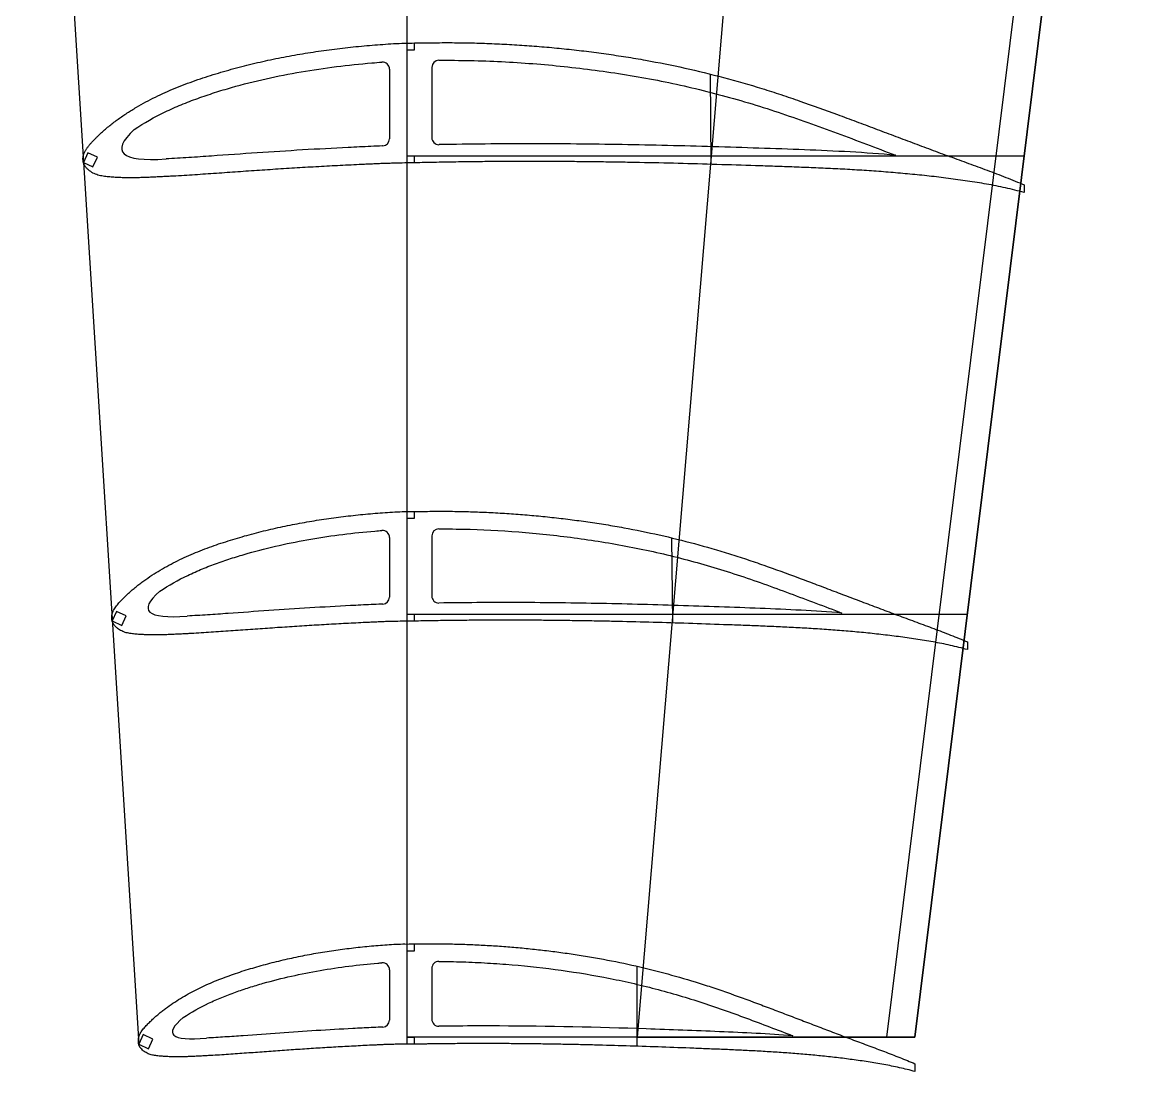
# Model space of a CAD drawing. Header units: millimetres. Extents: x -11497 to 404, y -3854 to 414.
# Drawn here: x -3171 to -2852.5, y -1656.2 to -1358.6 of the extents above; entities that cross this region are included whole.
import ezdxf

# ---------------------------------------------------------------- set-up
doc = ezdxf.new("R2010")
doc.units = ezdxf.units.MM
doc.layers.add('7', color=1, linetype='Continuous')
doc.layers.add('剖面线层', color=2, linetype='Continuous', lineweight=25)
doc.layers.add('细线层', color=4, linetype='Continuous', lineweight=25)

msp = doc.modelspace()

# ---------------------------------------------------------------- linework, layer by layer
for p, q in [((-3061.8029, -1366.4088), (-3061.8029, -1364.4244)), ((-3059.8029, -1364.4088), (-3059.8029, -1366.4088)), ((-3059.8029, -1366.4088), (-3061.8029, -1366.4088)), ((-3066.8029, -1371.8251), (-3066.8029, -1391.6154)), ((-3054.8029, -1371.3198), (-3054.8029, -1391.2538)), ((-3061.8029, -1398.4381), (-3061.8029, -1396.4381)), ((-3061.8029, -1396.4381), (-3059.8029, -1396.4381)), ((-3059.8029, -1396.4381), (-3059.8029, -1398.3975)), ((-3061.8029, -1499.3194), (-3061.8029, -1497.3365)), ((-3059.8029, -1499.3194), (-3061.8029, -1499.3194)), ((-3059.8029, -1497.3194), (-3059.8029, -1499.3194)), ((-3066.8029, -1504.6911), (-3066.8029, -1521.5965)), ((-3054.8029, -1504.253), (-3054.8029, -1521.2971)), ((-3061.8029, -1528.4381), (-3061.8029, -1526.4381)), ((-3061.8029, -1526.4381), (-3059.8029, -1526.4381)), ((-3059.8029, -1526.4381), (-3059.8029, -1528.4041)), ((-3061.8029, -1622.0069), (-3061.8029, -1620.0247)), ((-3059.8029, -1620.0069), (-3059.8029, -1622.0069)), ((-3059.8029, -1622.0069), (-3061.8029, -1622.0069)), ((-3054.8029, -1626.9693), (-3054.8029, -1641.3419)), ((-3066.8029, -1627.3394), (-3066.8029, -1641.5822)), ((-3061.8029, -1648.4381), (-3061.8029, -1646.4381)), ((-3061.8029, -1646.4381), (-3059.8029, -1646.4381)), ((-3059.8029, -1646.4381), (-3059.8029, -1648.4124))]:
    msp.add_line(p, q)
at = {"color": 7, "linetype": 'Continuous', "lineweight": 25}
for p, q in [((-3139.2638, -1388.9527), (-3139.2637, -1388.9529)), ((-3152.4186, -1395.5515), (-3153.6865, -1398.2704)), ((-3149.6997, -1396.8194), (-3152.4186, -1395.5515)), ((-3150.9676, -1399.5383), (-3149.6997, -1396.8194)), ((-3153.6865, -1398.2704), (-3150.9676, -1399.5383)), ((-2886.6608, -1404.6663), (-2886.6586, -1406.8509)), ((-3132.0121, -1519.9558), (-3132.0119, -1519.956)), ((-3144.2451, -1525.6478), (-3145.513, -1528.3667)), ((-3145.513, -1528.3667), (-3142.794, -1529.6346)), ((-3141.5262, -1526.9157), (-3144.2451, -1525.6478)), ((-3142.794, -1529.6346), (-3141.5262, -1526.9157)), ((-2902.795, -1534.3202), (-2902.7921, -1536.5156)), ((-3125.3175, -1640.8817), (-3125.3171, -1640.882)), ((-3136.6994, -1645.7366), (-3137.9673, -1648.4555)), ((-3133.9805, -1647.0044), (-3136.6994, -1645.7366)), ((-3137.9673, -1648.4555), (-3135.2483, -1649.7234)), ((-3135.2483, -1649.7234), (-3133.9805, -1647.0044)), ((-3118.7016, -1646.7137), (-3118.7032, -1646.7138)), ((-2917.6899, -1654.0007), (-2917.6864, -1656.2061))]:
    msp.add_line(p, q, dxfattribs=at)
for centre, start, end in [((-3052.8029, -1371.3198), 90.458323, 180), ((-3068.8029, -1371.8251), 0, 94.349868), ((-3068.8029, -1391.6154), 272.117061, 0), ((-3052.8029, -1391.2538), 180, 271.122232), ((-3068.8029, -1504.6911), 0, 94.496354), ((-3052.8029, -1504.253), 90.096453, 180), ((-3068.8029, -1521.5965), 272.302083, 360), ((-3052.8029, -1521.2971), 180, 270.923656), ((-3068.8029, -1627.3394), 0, 94.699744), ((-3052.8029, -1626.9693), 89.686792, 180), ((-3068.8029, -1641.5822), 272.593728, 360), ((-3052.8029, -1641.3419), 180, 270.708374)]:
    msp.add_arc(centre, 2, start, end)
for points, knots in [([(-2886.6586, -1406.8509), (-2887.5345, -1406.5914), (-2889.305, -1406.1379), (-2891.9713, -1405.5029), (-2894.6545, -1404.9409), (-2897.3488, -1404.435), (-2900.0523, -1403.9799), (-2902.7622, -1403.5649), (-2905.4769, -1403.1804), (-2908.1951, -1402.821), (-2910.9165, -1402.4848), (-2914.5486, -1402.0654), (-2919.0953, -1401.5961), (-2924.5596, -1401.1141), (-2930.0301, -1400.7017), (-2935.5056, -1400.3563), (-2940.9847, -1400.0661), (-2946.4662, -1399.8206), (-2951.9494, -1399.6078), (-2957.4336, -1399.4151), (-2964.7464, -1399.1719), (-2973.8882, -1398.8797), (-2984.8597, -1398.5715), (-2994.0034, -1398.3648), (-3001.3186, -1398.2338), (-3006.805, -1398.1525), (-3012.2913, -1398.0881), (-3017.7775, -1398.0442), (-3023.2632, -1398.0174), (-3028.7486, -1398.0113), (-3034.2334, -1398.0261), (-3039.7175, -1398.0652), (-3044.2869, -1398.1165), (-3047.9419, -1398.1692), (-3050.6828, -1398.2165), (-3052.9668, -1398.2583), (-3054.7938, -1398.2983), (-3056.6206, -1398.3347), (-3058.9038, -1398.381), (-3060.7306, -1398.4148), (-3062.6656, -1398.4569), (-3064.1979, -1398.4894), (-3066.2408, -1398.5387), (-3067.7728, -1398.5828), (-3069.3045, -1398.6395), (-3070.8355, -1398.7085), (-3072.3666, -1398.7771), (-3074.408, -1398.8664), (-3076.9591, -1398.9882), (-3080.0201, -1399.1399), (-3083.0806, -1399.298), (-3087.1604, -1399.5199), (-3091.2392, -1399.7544), (-3095.3169, -1400.0039), (-3098.3746, -1400.1967), (-3101.4319, -1400.3954), (-3104.4886, -1400.5998), (-3107.5449, -1400.8091), (-3110.6008, -1401.0223), (-3113.6565, -1401.2386), (-3116.712, -1401.4552), (-3119.7677, -1401.6681), (-3122.8239, -1401.872), (-3125.881, -1402.0622), (-3128.4294, -1402.2047), (-3130.4685, -1402.3113), (-3131.998, -1402.3881), (-3133.5276, -1402.4619), (-3135.0574, -1402.5311), (-3136.5876, -1402.5905), (-3138.1183, -1402.6365), (-3139.6496, -1402.6588), (-3141.181, -1402.6577), (-3142.712, -1402.6227), (-3144.2422, -1402.5596), (-3145.7699, -1402.4528), (-3147.2948, -1402.3128), (-3148.8129, -1402.1026), (-3150.0439, -1401.7471), (-3150.9668, -1401.308), (-3151.513, -1400.9774), (-3151.9245, -1400.6757), (-3152.3221, -1400.3558), (-3152.6891, -1400.0003), (-3152.9763, -1399.6587), (-3153.1307, -1399.4562), (-3153.2392, -1399.299), (-3153.3388, -1399.136), (-3153.4273, -1398.9666), (-3153.5062, -1398.7926), (-3153.5853, -1398.6195), (-3153.6547, -1398.4428), (-3153.7006, -1398.2584), (-3153.7362, -1398.0717), (-3153.7626, -1397.8827), (-3153.7812, -1397.6927), (-3153.7964, -1397.4382), (-3153.8013, -1397.1187), (-3153.7662, -1396.801), (-3153.7317, -1396.549), (-3153.6936, -1396.3617), (-3153.6448, -1396.1768), (-3153.5707, -1395.9331), (-3153.4594, -1395.6341), (-3153.2974, -1395.2874), (-3153.0578, -1394.8366), (-3152.7128, -1394.2994), (-3152.2555, -1393.6851), (-3151.7656, -1393.0964), (-3151.2533, -1392.5274), (-3150.7239, -1391.9743), (-3150.1861, -1391.4292), (-3149.4609, -1390.7108), (-3148.5337, -1389.8338), (-3147.3894, -1388.8159), (-3146.2102, -1387.8387), (-3145.0033, -1386.8961), (-3143.3603, -1385.6836), (-3141.2505, -1384.2463), (-3138.649, -1382.6289), (-3135.983, -1381.1202), (-3133.2598, -1379.7173), (-3130.485, -1378.4196), (-3127.6673, -1377.2179), (-3124.8176, -1376.0945), (-3121.9398, -1375.0448), (-3119.0392, -1374.0603), (-3116.1181, -1373.1378), (-3113.1794, -1372.273), (-3110.2261, -1371.4593), (-3107.2597, -1370.694), (-3104.2814, -1369.9765), (-3101.2919, -1369.3062), (-3097.2924, -1368.4747), (-3092.2702, -1367.5474), (-3087.223, -1366.7652), (-3083.1737, -1366.2194), (-3080.1313, -1365.8509), (-3077.0844, -1365.5203), (-3074.0338, -1365.2231), (-3070.979, -1364.9719), (-3067.9228, -1364.7358), (-3064.8642, -1364.5312), (-3062.823, -1364.4467), (-3061.8029, -1364.4244)], [0, 0, 0, 0, 0.00737426, 0.01474851, 0.02212277, 0.02949703, 0.03687129, 0.04424554, 0.0516198, 0.05899406, 0.06636831, 0.07374257, 0.08849108, 0.1032396, 0.11798811, 0.13273663, 0.14748514, 0.16223365, 0.17698217, 0.19173068, 0.2064792, 0.23597622, 0.26547325, 0.29497028, 0.3097188, 0.32446731, 0.33921582, 0.35396434, 0.36871285, 0.38346137, 0.39820988, 0.41295839, 0.42770691, 0.43508116, 0.44245542, 0.44982968, 0.45351681, 0.45720394, 0.46457819, 0.47195245, 0.47195245, 0.48020319, 0.48432856, 0.48845394, 0.49257931, 0.49670468, 0.50083005, 0.50495542, 0.51320616, 0.52145691, 0.52970765, 0.53795839, 0.55445988, 0.56271062, 0.57096137, 0.57921211, 0.58746285, 0.59571359, 0.60396434, 0.61221508, 0.62046582, 0.62871657, 0.63696731, 0.64521805, 0.6534688, 0.65759417, 0.66171954, 0.66584491, 0.66997028, 0.67409565, 0.67822102, 0.6823464, 0.68647177, 0.69059714, 0.69472251, 0.69884788, 0.70297325, 0.70709862, 0.711224, 0.71328668, 0.71534937, 0.71638071, 0.71741205, 0.71947474, 0.72050608, 0.72102175, 0.72153742, 0.7220531, 0.72256877, 0.72308444, 0.72360011, 0.72411578, 0.72463145, 0.72514712, 0.7256628, 0.72617847, 0.72669414, 0.72772548, 0.72875682, 0.7292725, 0.72978817, 0.73030384, 0.73081951, 0.73185085, 0.7328822, 0.73391354, 0.73597622, 0.73803891, 0.7401016, 0.74216428, 0.74422697, 0.74628965, 0.74835234, 0.75247771, 0.75660308, 0.76072845, 0.76485383, 0.7689792, 0.77722994, 0.78548068, 0.79373143, 0.80198217, 0.81023291, 0.81848365, 0.8267344, 0.83498514, 0.84323588, 0.85148663, 0.85973737, 0.86798811, 0.87623886, 0.8844896, 0.89274034, 0.90099108, 0.91749257, 0.93399406, 0.9422448, 0.95049554, 0.95874629, 0.96699703, 0.97524777, 0.98349851, 0.99174926, 1, 1, 1, 1]), ([(-3061.8029, -1364.4244), (-3060.8586, -1364.4184), (-3058.9702, -1364.4029), (-3056.1378, -1364.3647), (-3053.3054, -1364.3179), (-3050.4727, -1364.3081), (-3047.64, -1364.3176), (-3043.8633, -1364.3716), (-3040.0877, -1364.4734), (-3036.3138, -1364.6274), (-3032.5414, -1364.8128), (-3027.8294, -1365.1088), (-3022.1817, -1365.5589), (-3016.5426, -1366.107), (-3010.9134, -1366.7485), (-3005.2963, -1367.4872), (-2999.6928, -1368.3248), (-2992.2444, -1369.5853), (-2982.984, -1371.4401), (-2971.9751, -1374.1322), (-2962.8983, -1376.7412), (-2955.7035, -1379.0433), (-2948.549, -1381.4681), (-2941.4464, -1384.0408), (-2934.3674, -1386.6768), (-2929.0637, -1388.6686), (-2923.76, -1390.6604), (-2918.4558, -1392.6509), (-2913.1484, -1394.6329), (-2908.7214, -1396.2734), (-2905.1769, -1397.5778), (-2902.5164, -1398.5502), (-2899.8561, -1399.5234), (-2897.1983, -1400.5031), (-2894.5476, -1401.5021), (-2891.9047, -1402.5218), (-2889.275, -1403.575), (-2887.5279, -1404.2923), (-2886.6608, -1404.6663)], [0, 0, 0, 0, 0.015625, 0.03125, 0.046875, 0.0625, 0.078125, 0.09375, 0.125, 0.140625, 0.15625, 0.1875, 0.21875, 0.25, 0.28125, 0.3125, 0.34375, 0.375, 0.4375, 0.5, 0.5625, 0.59375, 0.625, 0.6875, 0.71875, 0.75, 0.78125, 0.8125, 0.84375, 0.875, 0.890625, 0.90625, 0.921875, 0.9375, 0.953125, 0.96875, 0.984375, 1, 1, 1, 1]), ([(-3052.8189, -1369.3199), (-3052.8161, -1369.3199), (-3052.8133, -1369.3198), (-3049.8373, -1369.2962), (-3046.8668, -1369.3173), (-3037.9636, -1369.5093), (-3032.0388, -1369.8067), (-3020.2095, -1370.724), (-3014.3049, -1371.3431), (-3005.4633, -1372.5161), (-3002.5183, -1372.948), (-2996.6358, -1373.9045), (-2993.7082, -1374.4277), (-2984.9681, -1376.1375), (-2979.1994, -1377.4685), (-2970.6301, -1379.7399), (-2967.7874, -1380.5421), (-2962.1291, -1382.2361), (-2959.3141, -1383.1293), (-2950.9035, -1385.9227), (-2945.3425, -1387.9367), (-2937.021, -1391.023), (-2934.2505, -1392.0627), (-2928.7099, -1394.1434), (-2925.9397, -1395.1842), (-2923.169, -1396.2235)], [0.062441146, 0.062441146, 0.062441146, 0.062441146, 0.0625, 0.0625, 0.125, 0.125, 0.25, 0.25, 0.375, 0.375, 0.4375, 0.4375, 0.5, 0.5, 0.625, 0.625, 0.6875, 0.6875, 0.75, 0.75, 0.875, 0.875, 0.9375, 0.9375, 1, 1, 1, 1]), ([(-3139.2637, -1388.9529), (-3136.4419, -1387.0599), (-3133.514, -1385.4078), (-3128.9895, -1383.2302), (-3127.4589, -1382.5552), (-3124.3646, -1381.2802), (-3122.8013, -1380.6794), (-3119.6468, -1379.5409), (-3118.0562, -1379.0021), (-3114.8508, -1377.9792), (-3113.2349, -1377.495), (-3108.3635, -1376.1135), (-3105.0955, -1375.2875), (-3098.5223, -1373.8092), (-3095.2169, -1373.1575), (-3088.572, -1372.0137), (-3085.2303, -1371.5212), (-3078.5384, -1370.685), (-3075.186, -1370.3373), (-3070.8699, -1369.9805), (-3069.9124, -1369.9037), (-3068.9546, -1369.8308)], [0, 0, 0, 0, 0.125, 0.125, 0.1875, 0.1875, 0.25, 0.25, 0.3125, 0.3125, 0.375, 0.375, 0.5, 0.5, 0.625, 0.625, 0.75, 0.75, 0.875, 0.875, 0.910623833, 0.910623833, 0.910623833, 0.910623833]), ([(-3068.729, -1393.6141), (-3068.7616, -1393.6153), (-3068.7942, -1393.6165), (-3069.9053, -1393.6582), (-3070.9833, -1393.709), (-3073.1395, -1393.8052), (-3074.2177, -1393.852), (-3076.3736, -1393.953), (-3077.4514, -1394.0056), (-3082.8404, -1394.2722), (-3087.1505, -1394.5058), (-3095.768, -1395.015), (-3100.0756, -1395.2904), (-3108.689, -1395.8713), (-3112.9946, -1396.1802), (-3119.4536, -1396.6335), (-3121.6068, -1396.7815), (-3125.9145, -1397.055), (-3128.0691, -1397.1783), (-3130.2244, -1397.2903)], [0.702652949, 0.702652949, 0.702652949, 0.702652949, 0.703125, 0.703125, 0.71875, 0.71875, 0.734375, 0.734375, 0.75, 0.75, 0.8125, 0.8125, 0.875, 0.875, 0.9375, 0.9375, 0.96875, 0.96875, 1, 1, 1, 1]), ([(-2923.169, -1396.2235), (-2927.4747, -1395.8613), (-2931.7832, -1395.5664), (-2940.4047, -1395.0797), (-2944.7176, -1394.8862), (-2953.3455, -1394.5489), (-2957.6604, -1394.4032), (-2966.2906, -1394.1187), (-2970.6059, -1393.9806), (-2983.5531, -1393.5973), (-2992.1865, -1393.3865), (-3009.4591, -1393.0997), (-3018.0953, -1393.0187), (-3035.3669, -1393.0082), (-3044.0023, -1393.0838), (-3052.6794, -1393.2517), (-3052.7216, -1393.2525), (-3052.7637, -1393.2534)], [0, 0, 0, 0, 0.0625, 0.0625, 0.125, 0.125, 0.1875, 0.1875, 0.25, 0.25, 0.375, 0.375, 0.5, 0.5, 0.625, 0.625, 0.625610156, 0.625610156, 0.625610156, 0.625610156]), ([(-2902.7921, -1536.5156), (-2903.5906, -1536.2838), (-2905.2014, -1535.869), (-2907.6279, -1535.2925), (-2910.0682, -1534.7781), (-2912.518, -1534.3133), (-2914.9754, -1533.8929), (-2917.4382, -1533.508), (-2919.905, -1533.1507), (-2922.3747, -1532.8167), (-2924.847, -1532.5041), (-2928.1463, -1532.1142), (-2932.2756, -1531.6774), (-2937.2373, -1531.2281), (-2942.2035, -1530.8419), (-2947.1734, -1530.516), (-2952.1456, -1530.2397), (-2957.1194, -1530.0034), (-2962.0941, -1529.7964), (-2967.0691, -1529.6079), (-2973.7026, -1529.3681), (-2981.9946, -1529.0803), (-2991.9462, -1528.7732), (-3000.241, -1528.5627), (-3006.8782, -1528.4251), (-3011.8567, -1528.3372), (-3016.8361, -1528.2645), (-3021.8162, -1528.2108), (-3026.7971, -1528.1721), (-3031.7789, -1528.1525), (-3036.7616, -1528.1514), (-3041.7452, -1528.1732), (-3045.8989, -1528.2077), (-3049.2223, -1528.246), (-3051.7151, -1528.281), (-3053.7926, -1528.315), (-3055.4547, -1528.3456), (-3057.1169, -1528.3686), (-3059.1947, -1528.3949), (-3060.8574, -1528.419), (-3062.6187, -1528.4547), (-3064.0136, -1528.476), (-3065.8735, -1528.5105), (-3067.2685, -1528.5449), (-3068.6631, -1528.5953), (-3070.0571, -1528.6611), (-3071.4512, -1528.7257), (-3073.3104, -1528.8078), (-3075.634, -1528.9221), (-3078.4223, -1529.0635), (-3081.2107, -1529.2103), (-3084.9283, -1529.4167), (-3088.6457, -1529.6347), (-3092.3628, -1529.8667), (-3095.1505, -1530.0456), (-3097.9381, -1530.2301), (-3100.7255, -1530.4196), (-3103.5129, -1530.6138), (-3106.3001, -1530.812), (-3109.0873, -1531.0125), (-3111.8747, -1531.2133), (-3114.6625, -1531.4111), (-3117.451, -1531.6006), (-3120.2405, -1531.7775), (-3122.566, -1531.9099), (-3124.4269, -1532.0095), (-3125.8227, -1532.0813), (-3127.2187, -1532.1505), (-3128.6149, -1532.215), (-3130.0115, -1532.2706), (-3131.4086, -1532.3143), (-3132.8063, -1532.3348), (-3134.2042, -1532.3348), (-3135.6016, -1532.3026), (-3136.9985, -1532.2459), (-3138.3929, -1532.1472), (-3139.7851, -1532.0204), (-3141.17, -1531.8216), (-3142.2905, -1531.4845), (-3143.1268, -1531.071), (-3143.622, -1530.7635), (-3143.993, -1530.4817), (-3144.3518, -1530.1847), (-3144.6809, -1529.854), (-3144.9365, -1529.5366), (-3145.0723, -1529.3479), (-3145.1673, -1529.2016), (-3145.254, -1529.0503), (-3145.3309, -1528.8937), (-3145.3987, -1528.733), (-3145.464, -1528.5719), (-3145.5184, -1528.4073), (-3145.5512, -1528.2369), (-3145.576, -1528.0651), (-3145.594, -1527.8918), (-3145.6059, -1527.7179), (-3145.6156, -1527.4853), (-3145.6211, -1527.1938), (-3145.5908, -1526.9036), (-3145.5669, -1526.6727), (-3145.5366, -1526.5008), (-3145.4955, -1526.3311), (-3145.4327, -1526.1071), (-3145.3368, -1525.8321), (-3145.1928, -1525.5137), (-3144.9799, -1525.0992), (-3144.6693, -1524.6059), (-3144.256, -1524.042), (-3143.8119, -1523.5021), (-3143.3463, -1522.9806), (-3142.8642, -1522.4745), (-3142.3747, -1521.9756), (-3141.7138, -1521.3186), (-3140.8691, -1520.5163), (-3139.8266, -1519.5845), (-3138.7516, -1518.6908), (-3137.6516, -1517.8281), (-3136.1536, -1516.7187), (-3134.2293, -1515.4043), (-3131.857, -1513.9241), (-3129.4247, -1512.545), (-3126.9407, -1511.2613), (-3124.409, -1510.075), (-3121.8383, -1508.9763), (-3119.2388, -1507.9482), (-3116.6132, -1506.9892), (-3113.9673, -1506.0883), (-3111.3025, -1505.2451), (-3108.6221, -1504.4541), (-3105.9284, -1503.7101), (-3103.2231, -1503.0102), (-3100.507, -1502.354), (-3097.7811, -1501.7412), (-3094.1345, -1500.9807), (-3089.5562, -1500.1331), (-3084.9563, -1499.4174), (-3081.2665, -1498.9181), (-3078.4946, -1498.5813), (-3075.7192, -1498.2783), (-3072.9406, -1498.007), (-3070.1589, -1497.7754), (-3067.3762, -1497.5584), (-3064.5907, -1497.3856), (-3062.7316, -1497.3365), (-3061.8029, -1497.3365)], [0, 0, 0, 0, 0.00737426, 0.01474851, 0.02212277, 0.02949703, 0.03687129, 0.04424554, 0.0516198, 0.05899406, 0.06636831, 0.07374257, 0.08849108, 0.1032396, 0.11798811, 0.13273663, 0.14748514, 0.16223365, 0.17698217, 0.19173068, 0.2064792, 0.23597622, 0.26547325, 0.29497028, 0.3097188, 0.32446731, 0.33921582, 0.35396434, 0.36871285, 0.38346137, 0.39820988, 0.41295839, 0.42770691, 0.43508116, 0.44245542, 0.44982968, 0.45351681, 0.45720394, 0.46457819, 0.47195245, 0.47195245, 0.48020319, 0.48432856, 0.48845394, 0.49257931, 0.49670468, 0.50083005, 0.50495542, 0.51320616, 0.52145691, 0.52970765, 0.53795839, 0.55445988, 0.56271062, 0.57096137, 0.57921211, 0.58746285, 0.59571359, 0.60396434, 0.61221508, 0.62046582, 0.62871657, 0.63696731, 0.64521805, 0.6534688, 0.65759417, 0.66171954, 0.66584491, 0.66997028, 0.67409565, 0.67822102, 0.6823464, 0.68647177, 0.69059714, 0.69472251, 0.69884788, 0.70297325, 0.70709862, 0.711224, 0.71328668, 0.71534937, 0.71638071, 0.71741205, 0.71947474, 0.72050608, 0.72102175, 0.72153742, 0.7220531, 0.72256877, 0.72308444, 0.72360011, 0.72411578, 0.72463145, 0.72514712, 0.7256628, 0.72617847, 0.72669414, 0.72772548, 0.72875682, 0.7292725, 0.72978817, 0.73030384, 0.73081951, 0.73185085, 0.7328822, 0.73391354, 0.73597622, 0.73803891, 0.7401016, 0.74216428, 0.74422697, 0.74628965, 0.74835234, 0.75247771, 0.75660308, 0.76072845, 0.76485383, 0.7689792, 0.77722994, 0.78548068, 0.79373143, 0.80198217, 0.81023291, 0.81848365, 0.8267344, 0.83498514, 0.84323588, 0.85148663, 0.85973737, 0.86798811, 0.87623886, 0.8844896, 0.89274034, 0.90099108, 0.91749257, 0.93399406, 0.9422448, 0.95049554, 0.95874629, 0.96699703, 0.97524777, 0.98349851, 0.99174926, 1, 1, 1, 1]), ([(-3061.8029, -1497.3365), (-3060.9451, -1497.3283), (-3059.2296, -1497.3158), (-3056.6564, -1497.2895), (-3054.0833, -1497.2524), (-3051.5099, -1497.2521), (-3048.9366, -1497.2672), (-3045.5058, -1497.3272), (-3042.0762, -1497.4287), (-3038.6483, -1497.579), (-3035.2218, -1497.7571), (-3030.9419, -1498.0382), (-3025.8125, -1498.4615), (-3020.6912, -1498.9737), (-3015.5791, -1499.5712), (-3010.478, -1500.2563), (-3005.3897, -1501.0309), (-2998.6266, -1502.1951), (-2990.2186, -1503.903), (-2980.2243, -1506.3757), (-2971.9851, -1508.7681), (-2965.4546, -1510.8767), (-2958.9612, -1513.0974), (-2952.5154, -1515.4524), (-2946.091, -1517.8644), (-2941.2779, -1519.687), (-2936.4648, -1521.5097), (-2931.651, -1523.3307), (-2926.8347, -1525.145), (-2922.8174, -1526.647), (-2919.6011, -1527.8418), (-2917.1872, -1528.7334), (-2914.7731, -1529.6246), (-2912.3612, -1530.5216), (-2909.9554, -1531.4351), (-2907.5567, -1532.367), (-2905.1687, -1533.3263), (-2903.5831, -1533.9814), (-2902.795, -1534.3202)], [0, 0, 0, 0, 0.015625, 0.03125, 0.046875, 0.0625, 0.078125, 0.09375, 0.125, 0.140625, 0.15625, 0.1875, 0.21875, 0.25, 0.28125, 0.3125, 0.34375, 0.375, 0.4375, 0.5, 0.5625, 0.59375, 0.625, 0.6875, 0.71875, 0.75, 0.78125, 0.8125, 0.84375, 0.875, 0.890625, 0.90625, 0.921875, 0.9375, 0.953125, 0.96875, 0.984375, 1, 1, 1, 1]), ([(-3132.0119, -1519.956), (-3129.4547, -1518.2473), (-3126.8015, -1516.7551), (-3122.7006, -1514.7896), (-3121.3132, -1514.1804), (-3118.5094, -1513.0277), (-3117.0928, -1512.4844), (-3114.2342, -1511.4551), (-3112.793, -1510.9672), (-3109.8884, -1510.0416), (-3108.4238, -1509.6032), (-3104.0124, -1508.3524), (-3101.0529, -1507.6041), (-3095.0999, -1506.2644), (-3092.1063, -1505.6734), (-3086.0879, -1504.6355), (-3083.0615, -1504.1878), (-3077.0017, -1503.428), (-3073.966, -1503.112), (-3070.2698, -1502.8026), (-3069.6149, -1502.7488), (-3068.9597, -1502.6973)], [0, 0, 0, 0, 0.125, 0.125, 0.1875, 0.1875, 0.25, 0.25, 0.3125, 0.3125, 0.375, 0.375, 0.5, 0.5, 0.625, 0.625, 0.75, 0.75, 0.875, 0.875, 0.901916741, 0.901916741, 0.901916741, 0.901916741]), ([(-3052.8063, -1502.253), (-3051.8314, -1502.2514), (-3050.857, -1502.2555), (-3048.5626, -1502.2737), (-3047.2433, -1502.296), (-3040.6501, -1502.4495), (-3035.3874, -1502.7185), (-3024.8851, -1503.5382), (-3019.6453, -1504.0877), (-3009.1885, -1505.4661), (-3003.9716, -1506.2965), (-2996.1674, -1507.8005), (-2993.5702, -1508.3441), (-2988.4096, -1509.5141), (-2985.8428, -1510.1409), (-2980.7351, -1511.4744), (-2978.1941, -1512.1808), (-2973.1374, -1513.6718), (-2970.622, -1514.4574), (-2963.1108, -1516.9216), (-2958.1495, -1518.7069), (-2950.7321, -1521.4609), (-2948.2636, -1522.3909), (-2943.3284, -1524.2572), (-2940.8616, -1525.1924), (-2938.3943, -1526.1263)], [0.070694357, 0.070694357, 0.070694357, 0.070694357, 0.09375, 0.09375, 0.125, 0.125, 0.25, 0.25, 0.375, 0.375, 0.5, 0.5, 0.5625, 0.5625, 0.625, 0.625, 0.6875, 0.6875, 0.75, 0.75, 0.875, 0.875, 0.9375, 0.9375, 1, 1, 1, 1]), ([(-3068.7226, -1523.5949), (-3068.8621, -1523.6005), (-3069.0015, -1523.6063), (-3070.1085, -1523.6546), (-3071.0757, -1523.7021), (-3073.9781, -1523.8323), (-3075.9125, -1523.9281), (-3081.715, -1524.2248), (-3085.5823, -1524.4408), (-3093.3147, -1524.9106), (-3097.1798, -1525.1634), (-3104.9085, -1525.6953), (-3108.7719, -1525.9777), (-3114.5675, -1526.391), (-3116.4996, -1526.5259), (-3120.3649, -1526.7754), (-3122.2983, -1526.8877), (-3124.2323, -1526.9905)], [0.70087281, 0.70087281, 0.70087281, 0.70087281, 0.703125, 0.703125, 0.71875, 0.71875, 0.75, 0.75, 0.8125, 0.8125, 0.875, 0.875, 0.9375, 0.9375, 0.96875, 0.96875, 1, 1, 1, 1]), ([(-2938.3943, -1526.1263), (-2946.1246, -1525.5063), (-2953.8658, -1525.1236), (-2965.4828, -1524.6592), (-2969.3558, -1524.5199), (-2977.1021, -1524.2457), (-2980.9754, -1524.1136), (-2992.5969, -1523.7469), (-3000.3468, -1523.5454), (-3015.8506, -1523.2603), (-3023.6024, -1523.1739), (-3038.4931, -1523.1383), (-3045.6319, -1523.1817), (-3052.7707, -1523.2968)], [0, 0, 0, 0, 0.125, 0.125, 0.1875, 0.1875, 0.25, 0.25, 0.375, 0.375, 0.5, 0.5, 0.615117322, 0.615117322, 0.615117322, 0.615117322]), ([(-2917.6864, -1656.2061), (-2918.4134, -1655.9998), (-2919.8766, -1655.6206), (-2922.0818, -1655.0982), (-2924.2979, -1654.6276), (-2926.5219, -1654.2008), (-2928.7522, -1653.8124), (-2930.9869, -1653.4554), (-2933.2248, -1653.1231), (-2935.4651, -1652.8126), (-2937.7074, -1652.5217), (-2940.6994, -1652.1592), (-2944.4435, -1651.7523), (-2948.9411, -1651.3332), (-2953.4419, -1650.9712), (-2957.9449, -1650.6632), (-2962.4493, -1650.3999), (-2966.9542, -1650.1721), (-2971.4595, -1649.9705), (-2975.9646, -1649.7858), (-2981.9709, -1649.5492), (-2989.4783, -1649.2654), (-2998.4883, -1648.9593), (-3005.9994, -1648.7453), (-3012.0106, -1648.6017), (-3016.5204, -1648.5076), (-3021.0317, -1648.4272), (-3025.5447, -1648.3645), (-3030.0596, -1648.3148), (-3034.5765, -1648.2828), (-3039.0956, -1648.267), (-3043.6171, -1648.2727), (-3047.3871, -1648.2918), (-3050.4044, -1648.3168), (-3052.668, -1648.3405), (-3054.5549, -1648.3673), (-3056.0648, -1648.3891), (-3057.5751, -1648.3997), (-3059.4633, -1648.4076), (-3060.9746, -1648.4227), (-3062.5754, -1648.4525), (-3063.8434, -1648.4636), (-3065.5345, -1648.4844), (-3066.8028, -1648.5098), (-3068.071, -1648.5543), (-3069.3385, -1648.6172), (-3070.6062, -1648.6781), (-3072.2971, -1648.7536), (-3074.4106, -1648.861), (-3076.9472, -1648.9929), (-3079.4844, -1649.1292), (-3082.8676, -1649.3214), (-3086.2514, -1649.5241), (-3089.6356, -1649.7399), (-3092.174, -1649.906), (-3094.7127, -1650.0774), (-3097.2515, -1650.2532), (-3099.7905, -1650.4334), (-3102.3297, -1650.6178), (-3104.8692, -1650.8037), (-3107.4091, -1650.9899), (-3109.9495, -1651.1736), (-3112.4908, -1651.35), (-3115.0332, -1651.5145), (-3117.153, -1651.6377), (-3118.8493, -1651.7307), (-3120.1217, -1651.7979), (-3121.3943, -1651.8629), (-3122.6672, -1651.9231), (-3123.9405, -1651.9752), (-3125.2143, -1652.0167), (-3126.4886, -1652.0356), (-3127.7632, -1652.0366), (-3129.0374, -1652.007), (-3130.3112, -1651.9561), (-3131.5826, -1651.865), (-3132.8522, -1651.7504), (-3134.1142, -1651.562), (-3135.1327, -1651.242), (-3135.889, -1650.8521), (-3136.3372, -1650.5659), (-3136.6707, -1650.3025), (-3136.9938, -1650.0267), (-3137.2879, -1649.7187), (-3137.5143, -1649.4238), (-3137.633, -1649.2478), (-3137.7154, -1649.1117), (-3137.7902, -1648.9711), (-3137.8564, -1648.8263), (-3137.9139, -1648.6778), (-3137.9666, -1648.5279), (-3138.0071, -1648.3743), (-3138.0277, -1648.2169), (-3138.0425, -1648.0588), (-3138.0528, -1647.9), (-3138.0586, -1647.7411), (-3138.0632, -1647.5288), (-3138.0692, -1647.263), (-3138.0434, -1646.9982), (-3138.0292, -1646.7866), (-3138.0062, -1646.629), (-3137.9722, -1646.4733), (-3137.9199, -1646.2676), (-3137.8381, -1646.0147), (-3137.7108, -1645.7225), (-3137.5225, -1645.3414), (-3137.2437, -1644.8887), (-3136.8709, -1644.3713), (-3136.4691, -1643.8764), (-3136.0468, -1643.3988), (-3135.6083, -1642.9363), (-3135.1632, -1642.4799), (-3134.5617, -1641.8795), (-3133.7932, -1641.1461), (-3132.8448, -1640.294), (-3131.866, -1639.4772), (-3130.8645, -1638.6884), (-3129.5006, -1637.6741), (-3127.7475, -1636.4733), (-3125.5867, -1635.1198), (-3123.3701, -1633.8602), (-3121.107, -1632.6867), (-3118.7998, -1631.6032), (-3116.4571, -1630.5995), (-3114.0886, -1629.6594), (-3111.6957, -1628.7841), (-3109.285, -1627.9604), (-3106.8569, -1627.1905), (-3104.4148, -1626.4676), (-3101.9608, -1625.7879), (-3099.4965, -1625.1484), (-3097.0227, -1624.5489), (-3094.54, -1623.9889), (-3091.2193, -1623.2942), (-3087.0507, -1622.5201), (-3082.8638, -1621.8658), (-3079.5059, -1621.4094), (-3076.9837, -1621.1019), (-3074.4588, -1620.8243), (-3071.9314, -1620.5769), (-3069.4017, -1620.3634), (-3066.8716, -1620.1641), (-3064.3383, -1620.0207), (-3062.6473, -1620.0041), (-3061.8029, -1620.0247)], [0, 0, 0, 0, 0.00737426, 0.01474851, 0.02212277, 0.02949703, 0.03687129, 0.04424554, 0.0516198, 0.05899406, 0.06636831, 0.07374257, 0.08849108, 0.1032396, 0.11798811, 0.13273663, 0.14748514, 0.16223365, 0.17698217, 0.19173068, 0.2064792, 0.23597622, 0.26547325, 0.29497028, 0.3097188, 0.32446731, 0.33921582, 0.35396434, 0.36871285, 0.38346137, 0.39820988, 0.41295839, 0.42770691, 0.43508116, 0.44245542, 0.44982968, 0.45351681, 0.45720394, 0.46457819, 0.47195245, 0.47195245, 0.48020319, 0.48432856, 0.48845394, 0.49257931, 0.49670468, 0.50083005, 0.50495542, 0.51320616, 0.52145691, 0.52970765, 0.53795839, 0.55445988, 0.56271062, 0.57096137, 0.57921211, 0.58746285, 0.59571359, 0.60396434, 0.61221508, 0.62046582, 0.62871657, 0.63696731, 0.64521805, 0.6534688, 0.65759417, 0.66171954, 0.66584491, 0.66997028, 0.67409565, 0.67822102, 0.6823464, 0.68647177, 0.69059714, 0.69472251, 0.69884788, 0.70297325, 0.70709862, 0.711224, 0.71328668, 0.71534937, 0.71638071, 0.71741205, 0.71947474, 0.72050608, 0.72102175, 0.72153742, 0.7220531, 0.72256877, 0.72308444, 0.72360011, 0.72411578, 0.72463145, 0.72514712, 0.7256628, 0.72617847, 0.72669414, 0.72772548, 0.72875682, 0.7292725, 0.72978817, 0.73030384, 0.73081951, 0.73185085, 0.7328822, 0.73391354, 0.73597622, 0.73803891, 0.7401016, 0.74216428, 0.74422697, 0.74628965, 0.74835234, 0.75247771, 0.75660308, 0.76072845, 0.76485383, 0.7689792, 0.77722994, 0.78548068, 0.79373143, 0.80198217, 0.81023291, 0.81848365, 0.8267344, 0.83498514, 0.84323588, 0.85148663, 0.85973737, 0.86798811, 0.87623886, 0.8844896, 0.89274034, 0.90099108, 0.91749257, 0.93399406, 0.9422448, 0.95049554, 0.95874629, 0.96699703, 0.97524777, 0.98349851, 0.99174926, 1, 1, 1, 1]), ([(-3061.8029, -1620.0247), (-3061.025, -1620.0147), (-3059.469, -1620.0048), (-3057.1352, -1619.9896), (-3054.8014, -1619.9613), (-3052.4674, -1619.9698), (-3050.1336, -1619.9901), (-3047.0222, -1620.0556), (-3043.9119, -1620.1568), (-3040.8034, -1620.3038), (-3037.6962, -1620.4751), (-3033.8154, -1620.7425), (-3029.1644, -1621.1411), (-3024.521, -1621.6201), (-3019.8863, -1622.177), (-3015.2618, -1622.8126), (-3010.649, -1623.529), (-3004.5185, -1624.6044), (-2996.8975, -1626.1765), (-2987.8399, -1628.4467), (-2980.3739, -1630.6391), (-2974.4566, -1632.5692), (-2968.5736, -1634.6015), (-2962.7342, -1636.7555), (-2956.9141, -1638.9606), (-2952.5538, -1640.627), (-2948.1937, -1642.2936), (-2943.8327, -1643.9582), (-2939.4698, -1645.6176), (-2935.8307, -1646.9917), (-2932.9173, -1648.0854), (-2930.7311, -1648.9025), (-2928.5443, -1649.7179), (-2926.3594, -1650.5386), (-2924.1797, -1651.373), (-2922.0064, -1652.2239), (-2919.8416, -1653.0965), (-2918.405, -1653.6943), (-2917.6899, -1654.0007)], [0, 0, 0, 0, 0.015625, 0.03125, 0.046875, 0.0625, 0.078125, 0.09375, 0.125, 0.140625, 0.15625, 0.1875, 0.21875, 0.25, 0.28125, 0.3125, 0.34375, 0.375, 0.4375, 0.5, 0.5625, 0.59375, 0.625, 0.6875, 0.71875, 0.75, 0.78125, 0.8125, 0.84375, 0.875, 0.890625, 0.90625, 0.921875, 0.9375, 0.953125, 0.96875, 0.984375, 1, 1, 1, 1]), ([(-3125.3171, -1640.882), (-3123.0045, -1639.3434), (-3120.6051, -1637.9991), (-3116.8957, -1636.2297), (-3115.6408, -1635.6813), (-3113.1055, -1634.6414), (-3111.8244, -1634.1514), (-3109.2394, -1633.2229), (-3107.9364, -1632.782), (-3105.3099, -1631.9463), (-3103.9855, -1631.5501), (-3099.9992, -1630.4202), (-3097.3248, -1629.7436), (-3091.9452, -1628.5318), (-3089.2398, -1627.9969), (-3083.8007, -1627.0567), (-3081.0658, -1626.6503), (-3075.5903, -1625.961), (-3072.8474, -1625.6742), (-3069.7221, -1625.409), (-3069.3445, -1625.3772), (-3068.9668, -1625.3461)], [0, 0, 0, 0, 0.125, 0.125, 0.1875, 0.1875, 0.25, 0.25, 0.3125, 0.3125, 0.375, 0.375, 0.5, 0.5, 0.625, 0.625, 0.75, 0.75, 0.875, 0.875, 0.892178742, 0.892178742, 0.892178742, 0.892178742]), ([(-3052.792, -1624.9693), (-3052.2883, -1624.9721), (-3051.7847, -1624.9763), (-3050.1104, -1624.9928), (-3048.9404, -1625.0148), (-3045.4324, -1625.1039), (-3043.0963, -1625.1938), (-3038.4295, -1625.4375), (-3036.0988, -1625.5906), (-3029.1143, -1626.1415), (-3024.4682, -1626.6302), (-3015.1965, -1627.8488), (-3010.5708, -1628.5786), (-3003.651, -1629.8955), (-3001.3456, -1630.3712), (-2996.7632, -1631.3944), (-2994.484, -1631.9424), (-2987.6806, -1633.6917), (-2983.1906, -1634.9972), (-2974.2974, -1637.8733), (-2969.8941, -1639.4434), (-2961.1245, -1642.6971), (-2956.7563, -1644.3748), (-2952.3858, -1646.0451)], [0.080311748, 0.080311748, 0.080311748, 0.080311748, 0.09375, 0.09375, 0.125, 0.125, 0.1875, 0.1875, 0.25, 0.25, 0.375, 0.375, 0.5, 0.5, 0.5625, 0.5625, 0.625, 0.625, 0.75, 0.75, 0.875, 0.875, 1, 1, 1, 1]), ([(-3068.7124, -1643.5802), (-3068.9462, -1643.5908), (-3069.18, -1643.6019), (-3070.2792, -1643.6557), (-3071.1448, -1643.6951), (-3073.7414, -1643.8156), (-3075.4718, -1643.9074), (-3084.124, -1644.3648), (-3091.0414, -1644.8034), (-3101.4131, -1645.5331), (-3104.8695, -1645.791), (-3110.0547, -1646.1672), (-3111.7833, -1646.29), (-3115.2415, -1646.5172), (-3116.9713, -1646.6195), (-3118.7016, -1646.7137)], [0.698904424, 0.698904424, 0.698904424, 0.698904424, 0.703125, 0.703125, 0.71875, 0.71875, 0.75, 0.75, 0.875, 0.875, 0.9375, 0.9375, 0.96875, 0.96875, 1, 1, 1, 1]), ([(-2952.3858, -1646.0451), (-2959.3058, -1645.5175), (-2966.2355, -1645.1836), (-2976.6334, -1644.7523), (-2980.0998, -1644.6172), (-2987.033, -1644.3539), (-2990.4998, -1644.2277), (-3007.8364, -1643.6436), (-3021.7152, -1643.341), (-3039.0616, -1643.2639), (-3042.5309, -1643.2662), (-3047.735, -1643.2934), (-3049.4697, -1643.3063), (-3051.729, -1643.3293), (-3052.2536, -1643.3353), (-3052.7782, -1643.3417)], [0, 0, 0, 0, 0.125, 0.125, 0.1875, 0.1875, 0.25, 0.25, 0.5, 0.5, 0.5625, 0.5625, 0.59375, 0.59375, 0.603200247, 0.603200247, 0.603200247, 0.603200247])]:
    msp.add_open_spline(points, degree=3, knots=knots, dxfattribs=at)
for points in [[(-3139.2638, -1388.9527), (-3146.1174, -1395.4098), (-3143.1054, -1398.189), (-3130.228, -1397.2905)], [(-3130.2244, -1397.2903), (-3130.2256, -1397.2903), (-3130.2268, -1397.2904), (-3130.2281, -1397.2905)], [(-3132.0121, -1519.9558), (-3138.2972, -1525.5281), (-3135.705, -1527.8731), (-3124.2354, -1526.9907)], [(-3124.2323, -1526.9905), (-3124.2333, -1526.9906), (-3124.2344, -1526.9906), (-3124.2355, -1526.9907)], [(-3125.3175, -1640.8817), (-3131.0778, -1645.6373), (-3128.873, -1647.5814), (-3118.7031, -1646.7138)]]:
    msp.add_open_spline(points, degree=3, dxfattribs=at)
at = {"layer": '7'}
for p, q in [((-2975.4795, -1398.8395), (-2975.6812, -1373.2518)), ((-2986.4259, -1528.9455), (-2986.6365, -1504.8121)), ((-2996.5303, -1649.0298), (-2996.5303, -1626.328))]:
    msp.add_line(p, q, dxfattribs=at)
at = {"layer": '剖面线层'}
for p, q in [((-3170.9772, -1123.0664), (-3137.9673, -1648.4555)), ((-3061.8029, -1646.4381), (-3061.8029, -1121.4381)), ((-2852.5243, -1121.4381), (-2917.6894, -1646.4381)), ((-3061.8029, -1396.4381), (-2886.6572, -1396.4381)), ((-3061.8029, -1526.4381), (-2902.7925, -1526.4381)), ((-2917.6894, -1646.4381), (-3061.8029, -1646.4381))]:
    msp.add_line(p, q, dxfattribs=at)
at = {"layer": '细线层'}
for p, q in [((-2952.3236, -1121.4381), (-2996.5303, -1646.4381)), ((-2860.587, -1121.4381), (-2925.7515, -1646.4381)), ((-2917.6901, -1646.4381), (-2852.5256, -1121.4381)), ((-2975.4795, -1396.4381), (-2886.6572, -1396.4381)), ((-2986.4259, -1526.4381), (-2902.7925, -1526.4381)), ((-2996.5303, -1646.4381), (-2917.6901, -1646.4381))]:
    msp.add_line(p, q, dxfattribs=at)

doc.saveas('drawing.dxf')
